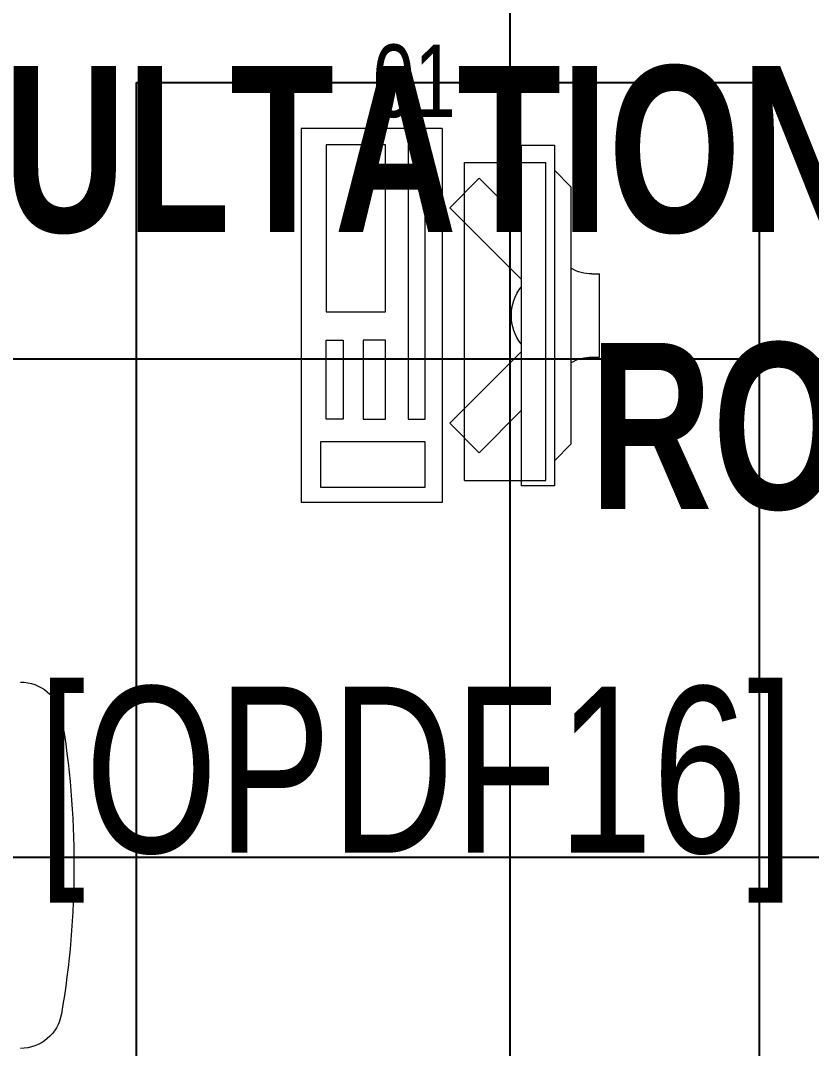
# Model space of a CAD drawing. Extents: x -12260 to 57327, y -29287 to 19916.
# Drawn here: x 20986 to 21939, y -5841 to -4603 of the extents above; entities that cross this region are included whole.
import ezdxf

# ---------------------------------------------------------------- set-up
doc = ezdxf.new("R2010")
doc.units = 0
doc.header["$LTSCALE"] = 0.25
doc.linetypes.add('DASHDOT', pattern=[25.4, 12.7, -6.35, 0, -6.35])
for name, color, linetype, lineweight in [('01-First Floor-FUR$0$72_EGR_BASE_TEXT', 252, 'Continuous', 5), ('01-First Floor-FUR$0$72_EGR_EQP_TAG', 142, 'Continuous', 5), ('01-First Floor-FUR$0$LOADING', 253, 'Continuous', 5), ('E-LITE-CLNG-CNDT', 6, 'DASHDOT', 35)]:
    doc.layers.add(name, color=color, linetype=linetype, lineweight=lineweight)
doc.layers.add('01-First Floor-FUR$0$FALSE CEILING', color=251, linetype='Continuous')
doc.styles.add('01-First Floor-FUR$0$X3G_ENTITY_257CFD', font='swisscl.ttf', dxfattribs={"height": 200})
doc.styles.add('01-First Floor-FUR$0$X3G_ENTITY_9EC9', font='swisscl.ttf', dxfattribs={"height": 0.2})
doc.styles.add('01-First Floor-FUR$0$X3G_ENTITY_9F38', font='swisscl.ttf', dxfattribs={"height": 0.2})

# ---------------------------------------------------------------- blocks, each defined once
blk = doc.blocks.new('01-First Floor-FUR$0$GF21018-P')
at = {"color": 0}
for centre, radius, start, end in [((-0.0001, -0.5295), 1.0695, 80.3671, 99.6329), ((-0.1707, 0.4756), 0.05, 99.6329, 180), ((0.1705, 0.4756), 0.05, 0, 80.3671)]:
    blk.add_arc(centre, radius, start, end, dxfattribs=at)
blk = doc.blocks.new('01-First Floor-FUR$0$ITCWLS1-P')
at = {"layer": '01-First Floor-FUR$0$LOADING'}
for p, q in [((-0.17, 0.45), (-0.17, 0)), ((-0.17, 0.45), (0, 0.45)), ((0, 0.45), (0, 0)), ((-0.2651, 0.43, 0), (-0.3051, 0.43, 0)), ((-0.3051, 0.43, 0), (-0.3051, 0.02, 0)), ((-0.2651, 0.43, 0), (-0.2651, 0.02, 0)), ((-0.1496, 0.4305), (-0.1291, 0.4305)), ((-0.1291, 0.4305), (-0.1291, 0.4089)), ((-0.197, 0.4094), (-0.295, 0.4094)), ((-0.295, 0.0264), (-0.295, 0.4094)), ((-0.197, 0.0264), (-0.197, 0.4094)), ((-0.3251, 0.38, 0), (-0.3051, 0.4, 0)), ((-0.3251, 0.38, 0), (-0.3251, 0.07, 0)), ((-0.3503, 0.275), (-0.3596, 0.275)), ((-0.3596, 0.175), (-0.3596, 0.275)), ((-0.3503, 0.175), (-0.3596, 0.175)), ((-0.3251, 0.07, 0), (-0.3051, 0.05, 0)), ((-0.197, 0.0264), (-0.295, 0.0264)), ((-0.3051, 0.02, 0), (-0.2651, 0.02, 0)), ((-0.17, 0), (0, 0))]:
    blk.add_line(p, q, dxfattribs=at)
at = {"layer": '01-First Floor-FUR$0$LOADING', "extrusion": (2.48281e-10, 3.18408e-10, -1)}
for p, q in [((-0.2651, 0.3395), (-0.2144, 0.3902)), ((-0.1791, 0.3548), (-0.2144, 0.3902)), ((-0.2651, 0.2688), (-0.1791, 0.3548))]:
    blk.add_line(p, q, dxfattribs=at)
at = {"layer": '01-First Floor-FUR$0$LOADING', "extrusion": (2.48281e-10, -3.18408e-10, -1)}
for p, q in [((-0.2651, 0.1812), (-0.1791, 0.0952)), ((-0.2651, 0.1105), (-0.2144, 0.0598)), ((-0.1791, 0.0952), (-0.2144, 0.0598))]:
    blk.add_line(p, q, dxfattribs=at)
at = {"layer": '01-First Floor-FUR$0$LOADING'}
for points in [[(-0.1291, 0.4089), (-0.1291, 0.1), (-0.1496, 0.1), (-0.1496, 0.4305)], [(-0.1496, 0.1), (-0.1496, 0.1), (-0.1496, 0.1), (-0.1496, 0.1), (-0.1496, 0.1), (-0.1496, 0.1), (-0.1496, 0.1), (-0.1496, 0.1), (-0.1496, 0.1)], [(-0.1496, 0.1), (-0.1496, 0.1), (-0.1496, 0.1), (-0.1496, 0.1), (-0.1496, 0.1), (-0.1496, 0.1), (-0.1496, 0.1), (-0.1496, 0.1), (-0.1496, 0.1), (-0.1496, 0.1), (-0.1496, 0.1), (-0.1496, 0.1), (-0.1496, 0.1), (-0.1496, 0.1), (-0.1496, 0.1), (-0.1496, 0.1), (-0.1496, 0.1), (-0.1496, 0.1)], [(-0.1496, 0.1), (-0.1496, 0.1), (-0.1496, 0.1), (-0.1496, 0.1), (-0.1496, 0.1), (-0.1496, 0.1), (-0.1496, 0.1), (-0.1496, 0.1), (-0.1496, 0.1), (-0.1496, 0.1)], [(-0.1496, 0.1), (-0.1496, 0.1), (-0.1496, 0.1), (-0.1496, 0.1), (-0.1496, 0.1), (-0.1496, 0.1), (-0.1496, 0.1)], [(-0.1496, 0.1), (-0.1496, 0.1), (-0.1496, 0.1), (-0.1496, 0.1), (-0.1496, 0.1), (-0.1496, 0.1), (-0.1496, 0.1), (-0.1496, 0.1), (-0.1496, 0.1), (-0.1496, 0.1)], [(-0.1496, 0.1), (-0.1496, 0.1), (-0.1496, 0.1), (-0.1496, 0.1), (-0.1496, 0.1), (-0.1496, 0.1), (-0.1496, 0.1), (-0.1496, 0.1), (-0.1496, 0.1), (-0.1496, 0.1), (-0.1496, 0.1), (-0.1496, 0.1), (-0.1496, 0.1), (-0.1496, 0.1), (-0.1496, 0.1)], [(-0.1496, 0.1), (-0.1496, 0.1), (-0.1496, 0.1), (-0.1496, 0.1), (-0.1496, 0.1), (-0.1496, 0.1), (-0.1496, 0.1), (-0.1496, 0.1), (-0.1496, 0.1), (-0.1496, 0.1)], [(-0.1496, 0.1), (-0.1496, 0.1), (-0.1496, 0.1), (-0.1496, 0.1), (-0.1496, 0.1), (-0.1496, 0.1), (-0.1496, 0.1), (-0.1496, 0.1), (-0.1496, 0.1), (-0.1496, 0.1)], [(-0.1496, 0.1), (-0.1496, 0.1), (-0.1496, 0.1), (-0.1496, 0.1), (-0.1496, 0.1), (-0.1496, 0.1), (-0.1496, 0.1), (-0.1496, 0.1), (-0.1496, 0.1), (-0.1496, 0.1), (-0.1496, 0.1), (-0.1496, 0.1), (-0.1496, 0.1), (-0.1496, 0.1), (-0.1496, 0.1), (-0.1496, 0.1), (-0.1496, 0.1), (-0.1496, 0.1), (-0.1496, 0.1), (-0.1496, 0.1), (-0.1496, 0.1), (-0.1496, 0.1), (-0.1496, 0.1), (-0.1496, 0.1), (-0.1496, 0.1), (-0.1496, 0.1), (-0.1496, 0.1), (-0.1496, 0.1), (-0.1496, 0.1), (-0.1496, 0.1), (-0.1496, 0.1), (-0.1496, 0.1), (-0.1496, 0.1), (-0.1496, 0.1), (-0.1496, 0.1), (-0.1496, 0.1), (-0.1496, 0.1), (-0.1496, 0.1), (-0.1496, 0.1), (-0.1496, 0.1), (-0.1496, 0.1), (-0.1496, 0.1), (-0.1496, 0.1), (-0.1496, 0.1), (-0.1496, 0.1), (-0.1496, 0.1), (-0.1496, 0.1), (-0.1496, 0.1), (-0.1496, 0.1), (-0.1496, 0.1), (-0.1496, 0.1), (-0.1496, 0.1), (-0.1496, 0.1), (-0.1496, 0.1)], [(-0.1496, 0.1), (-0.1496, 0.1), (-0.1496, 0.1), (-0.1496, 0.1), (-0.1496, 0.1), (-0.1496, 0.1), (-0.1496, 0.1), (-0.1496, 0.1), (-0.1496, 0.1), (-0.1496, 0.1), (-0.1496, 0.1), (-0.1496, 0.1), (-0.1496, 0.1), (-0.1496, 0.1), (-0.1496, 0.1), (-0.1496, 0.1), (-0.1496, 0.1), (-0.1496, 0.1), (-0.1496, 0.1), (-0.1496, 0.1), (-0.1496, 0.1), (-0.1496, 0.1), (-0.1496, 0.1), (-0.1496, 0.1), (-0.1496, 0.1), (-0.1496, 0.1), (-0.1496, 0.1), (-0.1496, 0.1), (-0.1496, 0.1), (-0.1496, 0.1), (-0.1496, 0.1), (-0.1496, 0.1), (-0.1496, 0.1), (-0.1496, 0.1), (-0.1496, 0.1), (-0.1496, 0.1), (-0.1496, 0.1), (-0.1496, 0.1), (-0.1496, 0.1), (-0.1496, 0.1), (-0.1496, 0.1), (-0.1496, 0.1), (-0.1496, 0.1), (-0.1496, 0.1), (-0.1496, 0.1), (-0.1496, 0.1), (-0.1496, 0.1), (-0.1496, 0.1), (-0.1496, 0.1), (-0.1496, 0.1), (-0.1496, 0.1), (-0.1496, 0.1), (-0.1496, 0.1), (-0.1496, 0.1), (-0.1496, 0.1), (-0.1496, 0.1), (-0.1496, 0.1), (-0.1496, 0.1), (-0.1496, 0.1), (-0.1496, 0.1), (-0.1496, 0.1), (-0.1496, 0.1), (-0.1496, 0.1), (-0.1496, 0.1), (-0.1496, 0.1), (-0.1496, 0.1), (-0.1496, 0.1), (-0.1496, 0.1), (-0.1496, 0.1), (-0.1496, 0.1), (-0.1496, 0.1), (-0.1496, 0.1), (-0.1496, 0.1), (-0.1496, 0.1), (-0.1496, 0.1), (-0.1496, 0.1), (-0.1496, 0.1), (-0.1496, 0.1), (-0.1496, 0.1), (-0.1496, 0.1), (-0.1496, 0.1), (-0.1496, 0.1), (-0.1496, 0.1), (-0.1496, 0.1), (-0.1496, 0.1), (-0.1496, 0.1), (-0.1496, 0.1), (-0.1496, 0.1), (-0.1496, 0.1)], [(-0.1496, 0.1), (-0.1496, 0.1), (-0.1496, 0.1), (-0.1496, 0.1), (-0.1496, 0.1), (-0.1496, 0.1), (-0.1496, 0.1), (-0.1496, 0.1), (-0.1496, 0.1), (-0.1496, 0.1), (-0.1496, 0.1), (-0.1496, 0.1)], [(-0.1496, 0.1), (-0.1496, 0.1), (-0.1496, 0.1), (-0.1496, 0.1), (-0.1496, 0.1), (-0.1496, 0.1), (-0.1496, 0.1)], [(-0.1496, 0.1), (-0.1496, 0.1), (-0.1496, 0.1), (-0.1496, 0.1), (-0.1496, 0.1), (-0.1496, 0.1), (-0.1496, 0.1), (-0.1496, 0.1), (-0.1496, 0.1), (-0.1496, 0.1), (-0.1496, 0.1), (-0.1496, 0.1), (-0.1496, 0.1), (-0.1496, 0.1), (-0.1496, 0.1), (-0.1496, 0.1), (-0.1496, 0.1)], [(-0.1496, 0.1), (-0.1496, 0.1), (-0.1496, 0.1), (-0.1496, 0.1), (-0.1496, 0.1), (-0.1496, 0.1), (-0.1496, 0.1), (-0.1496, 0.1), (-0.1496, 0.1), (-0.1496, 0.1), (-0.1496, 0.1), (-0.1496, 0.1), (-0.1496, 0.1), (-0.1496, 0.1), (-0.1496, 0.1), (-0.1496, 0.1), (-0.1496, 0.1), (-0.1496, 0.1), (-0.1496, 0.1), (-0.1496, 0.1), (-0.1496, 0.1), (-0.1496, 0.1), (-0.1496, 0.1), (-0.1496, 0.1), (-0.1496, 0.1), (-0.1496, 0.1), (-0.1496, 0.1), (-0.1496, 0.1), (-0.1496, 0.1), (-0.1496, 0.1), (-0.1496, 0.1), (-0.1496, 0.1), (-0.1496, 0.1), (-0.1496, 0.1), (-0.1496, 0.1), (-0.1496, 0.1), (-0.1496, 0.1), (-0.1496, 0.1), (-0.1496, 0.1), (-0.1496, 0.1), (-0.1496, 0.1), (-0.1496, 0.1), (-0.1496, 0.1), (-0.1496, 0.1), (-0.1496, 0.1), (-0.1496, 0.1), (-0.1496, 0.1), (-0.1496, 0.1), (-0.1496, 0.1), (-0.1496, 0.1), (-0.1496, 0.1), (-0.1496, 0.1), (-0.1496, 0.1), (-0.1496, 0.1), (-0.1496, 0.1), (-0.1496, 0.1), (-0.1496, 0.1), (-0.1496, 0.1), (-0.1496, 0.1), (-0.1496, 0.1), (-0.1496, 0.1), (-0.1496, 0.1), (-0.1496, 0.1), (-0.1496, 0.1), (-0.1496, 0.1), (-0.1496, 0.1), (-0.1496, 0.1), (-0.1496, 0.1), (-0.1496, 0.1), (-0.1496, 0.1), (-0.1496, 0.1), (-0.1496, 0.1), (-0.1496, 0.1), (-0.1496, 0.1), (-0.1496, 0.1), (-0.1496, 0.1), (-0.1496, 0.1), (-0.1496, 0.1), (-0.1496, 0.1), (-0.1496, 0.1), (-0.1496, 0.1), (-0.1496, 0.1), (-0.1496, 0.1), (-0.1496, 0.1), (-0.1496, 0.1), (-0.1496, 0.1), (-0.1496, 0.1), (-0.1496, 0.1), (-0.1496, 0.1), (-0.1496, 0.1), (-0.1496, 0.1), (-0.1496, 0.1), (-0.1496, 0.1), (-0.1496, 0.1), (-0.1496, 0.1), (-0.1496, 0.1), (-0.1496, 0.1), (-0.1496, 0.1), (-0.1496, 0.1), (-0.1496, 0.1), (-0.1496, 0.1), (-0.1496, 0.1), (-0.1496, 0.1), (-0.1496, 0.1), (-0.1496, 0.1), (-0.1496, 0.1), (-0.1496, 0.1), (-0.1496, 0.1), (-0.1496, 0.1), (-0.1496, 0.1), (-0.1496, 0.1)], [(-0.1496, 0.1), (-0.1496, 0.1), (-0.1496, 0.1), (-0.1496, 0.1), (-0.1496, 0.1), (-0.1496, 0.1), (-0.1496, 0.1), (-0.1496, 0.1)]]:
    blk.add_lwpolyline(points, dxfattribs=at)
for points in [[(-0.1019, 0.4305), (-0.0304, 0.4305), (-0.0304, 0.2294), (-0.1019, 0.2294)], [(-0.1019, 0.1954), (-0.0747, 0.1954), (-0.0747, 0.1), (-0.1019, 0.1)], [(-0.0304, 0.1954), (-0.0508, 0.1954), (-0.0508, 0.1), (-0.0304, 0.1)], [(-0.1496, 0.1), (-0.1496, 0.1), (-0.1496, 0.1), (-0.1496, 0.1), (-0.1496, 0.1), (-0.1496, 0.1), (-0.1496, 0.1), (-0.1496, 0.1), (-0.1496, 0.1), (-0.1496, 0.1), (-0.1496, 0.1), (-0.1496, 0.1), (-0.1496, 0.1), (-0.1496, 0.1), (-0.1496, 0.1), (-0.1496, 0.1), (-0.1496, 0.1), (-0.1496, 0.1), (-0.1496, 0.1), (-0.1496, 0.1), (-0.1496, 0.1), (-0.1496, 0.1), (-0.1496, 0.1), (-0.1496, 0.1), (-0.1496, 0.1), (-0.1496, 0.1), (-0.1496, 0.1), (-0.1496, 0.1), (-0.1496, 0.1), (-0.1496, 0.1), (-0.1496, 0.1), (-0.1496, 0.1), (-0.1496, 0.1), (-0.1496, 0.1), (-0.1496, 0.1), (-0.1496, 0.1), (-0.1496, 0.1), (-0.1496, 0.1), (-0.1496, 0.1), (-0.1496, 0.1), (-0.1496, 0.1), (-0.1496, 0.1), (-0.1496, 0.1), (-0.1496, 0.1), (-0.1496, 0.1), (-0.1496, 0.1), (-0.1496, 0.1), (-0.1496, 0.1), (-0.1496, 0.1), (-0.1496, 0.1), (-0.1496, 0.1), (-0.1496, 0.1), (-0.1496, 0.1), (-0.1496, 0.1), (-0.1496, 0.1), (-0.1496, 0.1), (-0.1496, 0.1), (-0.1496, 0.1), (-0.1496, 0.1), (-0.1496, 0.1), (-0.1496, 0.1), (-0.1496, 0.1), (-0.1496, 0.1), (-0.1496, 0.1), (-0.1496, 0.1), (-0.1496, 0.1), (-0.1496, 0.1), (-0.1496, 0.1), (-0.1496, 0.1), (-0.1496, 0.1), (-0.1496, 0.1), (-0.1496, 0.1), (-0.1496, 0.1), (-0.1496, 0.1), (-0.1496, 0.1), (-0.1496, 0.1), (-0.1496, 0.1), (-0.1496, 0.1), (-0.1496, 0.1), (-0.1496, 0.1), (-0.1496, 0.1), (-0.1496, 0.1), (-0.1496, 0.1), (-0.1496, 0.1), (-0.1496, 0.1), (-0.1496, 0.1), (-0.1496, 0.1), (-0.1496, 0.1), (-0.1496, 0.1), (-0.1496, 0.1), (-0.1496, 0.1), (-0.1496, 0.1), (-0.1496, 0.1), (-0.1496, 0.1), (-0.1496, 0.1), (-0.1496, 0.1), (-0.1496, 0.1), (-0.1496, 0.1), (-0.1496, 0.1), (-0.1496, 0.1), (-0.1496, 0.1), (-0.1496, 0.1), (-0.1496, 0.1), (-0.1496, 0.1), (-0.1496, 0.1), (-0.1496, 0.1), (-0.1496, 0.1), (-0.1496, 0.1), (-0.1496, 0.1), (-0.1496, 0.1), (-0.1496, 0.1), (-0.1496, 0.1), (-0.1496, 0.1), (-0.1496, 0.1), (-0.1496, 0.1), (-0.1496, 0.1), (-0.1496, 0.1), (-0.1496, 0.1), (-0.1496, 0.1), (-0.1496, 0.1), (-0.1496, 0.1), (-0.1496, 0.1), (-0.1496, 0.1), (-0.1496, 0.1), (-0.1496, 0.1), (-0.1496, 0.1), (-0.1496, 0.1), (-0.1496, 0.1), (-0.1496, 0.1), (-0.1496, 0.1), (-0.1496, 0.1), (-0.1496, 0.1), (-0.1496, 0.1), (-0.1496, 0.1), (-0.1496, 0.1), (-0.1496, 0.1), (-0.1496, 0.1), (-0.1496, 0.1), (-0.1496, 0.1), (-0.1496, 0.1), (-0.1496, 0.1), (-0.1496, 0.1), (-0.1496, 0.1), (-0.1496, 0.1), (-0.1496, 0.1), (-0.1496, 0.1), (-0.1496, 0.1), (-0.1496, 0.1), (-0.1496, 0.1), (-0.1496, 0.1), (-0.1496, 0.1), (-0.1496, 0.1), (-0.1496, 0.1), (-0.1496, 0.1), (-0.1496, 0.1), (-0.1496, 0.1), (-0.1496, 0.1), (-0.1496, 0.1), (-0.1496, 0.1), (-0.1496, 0.1), (-0.1496, 0.1), (-0.1496, 0.1), (-0.1496, 0.1), (-0.1496, 0.1), (-0.1496, 0.1), (-0.1496, 0.1), (-0.1496, 0.1), (-0.1496, 0.1), (-0.1496, 0.1), (-0.1496, 0.1), (-0.1496, 0.1), (-0.1496, 0.1), (-0.1496, 0.1), (-0.1496, 0.1), (-0.1496, 0.1), (-0.1496, 0.1), (-0.1496, 0.1), (-0.1496, 0.1), (-0.1496, 0.1), (-0.1496, 0.1), (-0.1496, 0.1), (-0.1496, 0.1), (-0.1496, 0.1), (-0.1496, 0.1), (-0.1496, 0.1), (-0.1496, 0.1), (-0.1496, 0.1), (-0.1496, 0.1), (-0.1496, 0.1), (-0.1496, 0.1), (-0.1496, 0.1), (-0.1496, 0.1), (-0.1496, 0.1), (-0.1496, 0.1), (-0.1496, 0.1), (-0.1496, 0.1), (-0.1496, 0.1), (-0.1496, 0.1), (-0.1496, 0.1), (-0.1496, 0.1), (-0.1496, 0.1), (-0.1496, 0.1), (-0.1496, 0.1), (-0.1496, 0.1), (-0.1496, 0.1), (-0.1496, 0.1), (-0.1496, 0.1), (-0.1496, 0.1), (-0.1496, 0.1), (-0.1496, 0.1), (-0.1496, 0.1), (-0.1496, 0.1), (-0.1496, 0.1), (-0.1496, 0.1), (-0.1496, 0.1), (-0.1496, 0.1), (-0.1496, 0.1), (-0.1496, 0.1), (-0.1496, 0.1), (-0.1496, 0.1), (-0.1496, 0.1), (-0.1496, 0.1), (-0.1496, 0.1), (-0.1496, 0.1), (-0.1496, 0.1), (-0.1496, 0.1), (-0.1496, 0.1), (-0.1496, 0.1), (-0.1496, 0.1), (-0.1496, 0.1), (-0.1496, 0.1), (-0.1496, 0.1), (-0.1496, 0.1), (-0.1496, 0.1), (-0.1496, 0.1), (-0.1496, 0.1), (-0.1496, 0.1), (-0.1496, 0.1), (-0.1496, 0.1), (-0.1496, 0.1), (-0.1496, 0.1), (-0.1496, 0.1), (-0.1496, 0.1), (-0.1496, 0.1), (-0.1496, 0.1), (-0.1496, 0.1), (-0.1496, 0.1), (-0.1496, 0.1), (-0.1496, 0.1), (-0.1496, 0.1), (-0.1496, 0.1), (-0.1496, 0.1), (-0.1496, 0.1), (-0.1496, 0.1), (-0.1496, 0.1), (-0.1496, 0.1), (-0.1496, 0.1), (-0.1496, 0.1), (-0.1496, 0.1), (-0.1496, 0.1), (-0.1496, 0.1), (-0.1496, 0.1), (-0.1496, 0.1), (-0.1496, 0.1), (-0.1496, 0.1), (-0.1496, 0.1), (-0.1496, 0.1), (-0.1496, 0.1), (-0.1496, 0.1), (-0.1496, 0.1), (-0.1496, 0.1), (-0.1496, 0.1), (-0.1496, 0.1), (-0.1496, 0.1), (-0.1496, 0.1), (-0.1496, 0.1), (-0.1496, 0.1)], [(-0.1496, 0.1), (-0.1496, 0.1), (-0.1496, 0.1), (-0.1496, 0.1), (-0.1496, 0.1), (-0.1496, 0.1), (-0.1496, 0.1), (-0.1496, 0.1), (-0.1496, 0.1), (-0.1496, 0.1), (-0.1496, 0.1), (-0.1496, 0.1), (-0.1496, 0.1), (-0.1496, 0.1), (-0.1496, 0.1), (-0.1496, 0.1), (-0.1496, 0.1), (-0.1496, 0.1), (-0.1496, 0.1), (-0.1496, 0.1), (-0.1496, 0.1), (-0.1496, 0.1), (-0.1496, 0.1), (-0.1496, 0.1), (-0.1496, 0.1), (-0.1496, 0.1), (-0.1496, 0.1), (-0.1496, 0.1), (-0.1496, 0.1), (-0.1496, 0.1), (-0.1496, 0.1), (-0.1496, 0.1), (-0.1496, 0.1), (-0.1496, 0.1), (-0.1496, 0.1), (-0.1496, 0.1), (-0.1496, 0.1), (-0.1496, 0.1), (-0.1496, 0.1), (-0.1496, 0.1), (-0.1496, 0.1), (-0.1496, 0.1), (-0.1496, 0.1), (-0.1496, 0.1), (-0.1496, 0.1), (-0.1496, 0.1), (-0.1496, 0.1), (-0.1496, 0.1), (-0.1496, 0.1), (-0.1496, 0.1), (-0.1496, 0.1), (-0.1496, 0.1), (-0.1496, 0.1), (-0.1496, 0.1), (-0.1496, 0.1), (-0.1496, 0.1), (-0.1496, 0.1), (-0.1496, 0.1), (-0.1496, 0.1), (-0.1496, 0.1), (-0.1496, 0.1), (-0.1496, 0.1), (-0.1496, 0.1), (-0.1496, 0.1), (-0.1496, 0.1), (-0.1496, 0.1), (-0.1496, 0.1), (-0.1496, 0.1), (-0.1496, 0.1), (-0.1496, 0.1), (-0.1496, 0.1), (-0.1496, 0.1), (-0.1496, 0.1), (-0.1496, 0.1), (-0.1496, 0.1), (-0.1496, 0.1), (-0.1496, 0.1), (-0.1496, 0.1), (-0.1496, 0.1), (-0.1496, 0.1), (-0.1496, 0.1), (-0.1496, 0.1), (-0.1496, 0.1), (-0.1496, 0.1), (-0.1496, 0.1), (-0.1496, 0.1), (-0.1496, 0.1), (-0.1496, 0.1), (-0.1496, 0.1), (-0.1496, 0.1), (-0.1496, 0.1), (-0.1496, 0.1), (-0.1496, 0.1), (-0.1496, 0.1), (-0.1496, 0.1), (-0.1496, 0.1), (-0.1496, 0.1), (-0.1496, 0.1), (-0.1496, 0.1), (-0.1496, 0.1), (-0.1496, 0.1), (-0.1496, 0.1), (-0.1496, 0.1), (-0.1496, 0.1), (-0.1496, 0.1), (-0.1496, 0.1), (-0.1496, 0.1), (-0.1496, 0.1), (-0.1496, 0.1), (-0.1496, 0.1), (-0.1496, 0.1), (-0.1496, 0.1), (-0.1496, 0.1), (-0.1496, 0.1), (-0.1496, 0.1), (-0.1496, 0.1), (-0.1496, 0.1), (-0.1496, 0.1), (-0.1496, 0.1), (-0.1496, 0.1), (-0.1496, 0.1), (-0.1496, 0.1), (-0.1496, 0.1), (-0.1496, 0.1), (-0.1496, 0.1), (-0.1496, 0.1), (-0.1496, 0.1), (-0.1496, 0.1), (-0.1496, 0.1), (-0.1496, 0.1), (-0.1496, 0.1), (-0.1496, 0.1), (-0.1496, 0.1), (-0.1496, 0.1), (-0.1496, 0.1), (-0.1496, 0.1), (-0.1496, 0.1), (-0.1496, 0.1), (-0.1496, 0.1), (-0.1496, 0.1), (-0.1496, 0.1), (-0.1496, 0.1), (-0.1496, 0.1), (-0.1496, 0.1), (-0.1496, 0.1), (-0.1496, 0.1), (-0.1496, 0.1), (-0.1496, 0.1), (-0.1496, 0.1), (-0.1496, 0.1), (-0.1496, 0.1), (-0.1496, 0.1), (-0.1496, 0.1), (-0.1496, 0.1), (-0.1496, 0.1), (-0.1496, 0.1), (-0.1496, 0.1), (-0.1496, 0.1), (-0.1496, 0.1), (-0.1496, 0.1), (-0.1496, 0.1), (-0.1496, 0.1), (-0.1496, 0.1), (-0.1496, 0.1), (-0.1496, 0.1), (-0.1496, 0.1), (-0.1496, 0.1), (-0.1496, 0.1), (-0.1496, 0.1), (-0.1496, 0.1), (-0.1496, 0.1), (-0.1496, 0.1), (-0.1496, 0.1), (-0.1496, 0.1), (-0.1496, 0.1), (-0.1496, 0.1), (-0.1496, 0.1), (-0.1496, 0.1), (-0.1496, 0.1), (-0.1496, 0.1), (-0.1496, 0.1), (-0.1496, 0.1), (-0.1496, 0.1), (-0.1496, 0.1), (-0.1496, 0.1), (-0.1496, 0.1), (-0.1496, 0.1), (-0.1496, 0.1), (-0.1496, 0.1), (-0.1496, 0.1), (-0.1496, 0.1), (-0.1496, 0.1), (-0.1496, 0.1), (-0.1496, 0.1), (-0.1496, 0.1), (-0.1496, 0.1), (-0.1496, 0.1), (-0.1496, 0.1), (-0.1496, 0.1), (-0.1496, 0.1), (-0.1496, 0.1), (-0.1496, 0.1), (-0.1496, 0.1), (-0.1496, 0.1), (-0.1496, 0.1), (-0.1496, 0.1), (-0.1496, 0.1), (-0.1496, 0.1), (-0.1496, 0.1), (-0.1496, 0.1), (-0.1496, 0.1), (-0.1496, 0.1), (-0.1496, 0.1), (-0.1496, 0.1)], [(-0.1496, 0.1), (-0.1496, 0.1), (-0.1496, 0.1), (-0.1496, 0.1), (-0.1496, 0.1), (-0.1496, 0.1), (-0.1496, 0.1), (-0.1496, 0.1), (-0.1496, 0.1), (-0.1496, 0.1), (-0.1496, 0.1), (-0.1496, 0.1), (-0.1496, 0.1), (-0.1496, 0.1), (-0.1496, 0.1), (-0.1496, 0.1), (-0.1496, 0.1), (-0.1496, 0.1), (-0.1496, 0.1), (-0.1496, 0.1), (-0.1496, 0.1), (-0.1496, 0.1), (-0.1496, 0.1), (-0.1496, 0.1), (-0.1496, 0.1), (-0.1496, 0.1), (-0.1496, 0.1), (-0.1496, 0.1), (-0.1496, 0.1), (-0.1496, 0.1), (-0.1496, 0.1), (-0.1496, 0.1), (-0.1496, 0.1), (-0.1496, 0.1), (-0.1496, 0.1), (-0.1496, 0.1), (-0.1496, 0.1), (-0.1496, 0.1), (-0.1496, 0.1), (-0.1496, 0.1), (-0.1496, 0.1), (-0.1496, 0.1), (-0.1496, 0.1), (-0.1496, 0.1), (-0.1496, 0.1), (-0.1496, 0.1), (-0.1496, 0.1), (-0.1496, 0.1), (-0.1496, 0.1), (-0.1496, 0.1), (-0.1496, 0.1), (-0.1496, 0.1), (-0.1496, 0.1), (-0.1496, 0.1), (-0.1496, 0.1), (-0.1496, 0.1), (-0.1496, 0.1), (-0.1496, 0.1), (-0.1496, 0.1), (-0.1496, 0.1), (-0.1496, 0.1), (-0.1496, 0.1), (-0.1496, 0.1), (-0.1496, 0.1), (-0.1496, 0.1), (-0.1496, 0.1), (-0.1496, 0.1), (-0.1496, 0.1), (-0.1496, 0.1), (-0.1496, 0.1), (-0.1496, 0.1), (-0.1496, 0.1), (-0.1496, 0.1), (-0.1496, 0.1), (-0.1496, 0.1), (-0.1496, 0.1), (-0.1496, 0.1), (-0.1496, 0.1), (-0.1496, 0.1), (-0.1496, 0.1), (-0.1496, 0.1), (-0.1496, 0.1), (-0.1496, 0.1), (-0.1496, 0.1), (-0.1496, 0.1), (-0.1496, 0.1), (-0.1496, 0.1), (-0.1496, 0.1), (-0.1496, 0.1), (-0.1496, 0.1), (-0.1496, 0.1), (-0.1496, 0.1), (-0.1496, 0.1), (-0.1496, 0.1), (-0.1496, 0.1), (-0.1496, 0.1), (-0.1496, 0.1), (-0.1496, 0.1), (-0.1496, 0.1), (-0.1496, 0.1), (-0.1496, 0.1), (-0.1496, 0.1), (-0.1496, 0.1), (-0.1496, 0.1), (-0.1496, 0.1), (-0.1496, 0.1), (-0.1496, 0.1), (-0.1496, 0.1), (-0.1496, 0.1), (-0.1496, 0.1), (-0.1496, 0.1), (-0.1496, 0.1), (-0.1496, 0.1), (-0.1496, 0.1), (-0.1496, 0.1), (-0.1496, 0.1), (-0.1496, 0.1), (-0.1496, 0.1), (-0.1496, 0.1), (-0.1496, 0.1), (-0.1496, 0.1), (-0.1496, 0.1), (-0.1496, 0.1), (-0.1496, 0.1), (-0.1496, 0.1), (-0.1496, 0.1), (-0.1496, 0.1), (-0.1496, 0.1), (-0.1496, 0.1), (-0.1496, 0.1), (-0.1496, 0.1), (-0.1496, 0.1), (-0.1496, 0.1), (-0.1496, 0.1), (-0.1496, 0.1), (-0.1496, 0.1), (-0.1496, 0.1), (-0.1496, 0.1), (-0.1496, 0.1), (-0.1496, 0.1), (-0.1496, 0.1), (-0.1496, 0.1), (-0.1496, 0.1), (-0.1496, 0.1), (-0.1496, 0.1), (-0.1496, 0.1), (-0.1496, 0.1), (-0.1496, 0.1), (-0.1496, 0.1), (-0.1496, 0.1), (-0.1496, 0.1), (-0.1496, 0.1), (-0.1496, 0.1), (-0.1496, 0.1), (-0.1496, 0.1), (-0.1496, 0.1), (-0.1496, 0.1), (-0.1496, 0.1), (-0.1496, 0.1), (-0.1496, 0.1), (-0.1496, 0.1), (-0.1496, 0.1), (-0.1496, 0.1), (-0.1496, 0.1), (-0.1496, 0.1), (-0.1496, 0.1), (-0.1496, 0.1), (-0.1496, 0.1), (-0.1496, 0.1), (-0.1496, 0.1), (-0.1496, 0.1), (-0.1496, 0.1), (-0.1496, 0.1), (-0.1496, 0.1), (-0.1496, 0.1), (-0.1496, 0.1), (-0.1496, 0.1), (-0.1496, 0.1), (-0.1496, 0.1), (-0.1496, 0.1), (-0.1496, 0.1), (-0.1496, 0.1), (-0.1496, 0.1), (-0.1496, 0.1), (-0.1496, 0.1), (-0.1496, 0.1), (-0.1496, 0.1), (-0.1496, 0.1), (-0.1496, 0.1), (-0.1496, 0.1), (-0.1496, 0.1), (-0.1496, 0.1), (-0.1496, 0.1), (-0.1496, 0.1), (-0.1496, 0.1), (-0.1496, 0.1), (-0.1496, 0.1), (-0.1496, 0.1), (-0.1496, 0.1), (-0.1496, 0.1), (-0.1496, 0.1), (-0.1496, 0.1), (-0.1496, 0.1), (-0.1496, 0.1), (-0.1496, 0.1), (-0.1496, 0.1), (-0.1496, 0.1), (-0.1496, 0.1), (-0.1496, 0.1), (-0.1496, 0.1), (-0.1496, 0.1), (-0.1496, 0.1), (-0.1496, 0.1), (-0.1496, 0.1), (-0.1496, 0.1), (-0.1496, 0.1), (-0.1496, 0.1), (-0.1496, 0.1), (-0.1496, 0.1)], [(-0.1496, 0.0727), (-0.0236, 0.0727), (-0.0236, 0.0182), (-0.1496, 0.0182)]]:
    blk.add_lwpolyline(points, close=True, dxfattribs=at)
for centre, radius, start, end in [((-0.3503, 0.325), 0.05, 270, 300.3093), ((-0.3089, 0.225), 0.0556, 321.9431, 38.0569), ((-0.3503, 0.125), 0.05, 59.6907, 90)]:
    blk.add_arc(centre, radius, start, end, dxfattribs=at)
blk = doc.blocks.new('01-First Floor-FUR')
at = {"layer": '01-First Floor-FUR$0$FALSE CEILING', "linetype": 'Continuous'}
for p, q in [((21576, -6810), (21576, -2810)), ((20376, -5010), (23876, -5010)), ((20376, -5610), (23876, -5610))]:
    blk.add_line(p, q, dxfattribs=at)
at = {"layer": '01-First Floor-FUR$0$FALSE CEILING', "elevation": -0.1}
blk.add_lwpolyline([(21126, -4677.5), (21876, -4677.5), (21876, -6177.5), (21126, -6177.5)], close=True, dxfattribs=at)
at = {"layer": '01-First Floor-FUR$0$LOADING', "elevation": -0.1}
blk.add_lwpolyline([(21126, -4677.5), (21876, -4677.5), (21876, -6177.5), (21126, -6177.5)], close=True, dxfattribs=at)
at = {"layer": '01-First Floor-FUR$0$LOADING', "extrusion": (-8.01373e-06, 1.9399e-16, 1), "xscale": -1000.000000000011, "yscale": 1000.000000000011, "zscale": 1000.000000000011}
blk.add_blockref('01-First Floor-FUR$0$ITCWLS1-P', (21324.1, -5182.9, -0.3), dxfattribs=at)
at = {"layer": '01-First Floor-FUR$0$LOADING', "extrusion": (-7.77426e-06, -2.24021e-05, 1), "xscale": -1000, "yscale": 1000, "zscale": 1000, "rotation": 270.0014107550521}
blk.add_blockref('01-First Floor-FUR$0$GF21018-P', (20510.6, -5619.8, -0.2), dxfattribs=at)
at = {"layer": '01-First Floor-FUR$0$72_EGR_BASE_TEXT', "insert": (21990.5, -4324.1, 0), "char_height": 200, "width": 3714.666, "attachment_point": 2, "style": '01-First Floor-FUR$0$X3G_ENTITY_9EC9'}
blk.add_mtext('{\\fSwis721 LtCn BT|b1|i0|c0|p34;OBSTETRICS AND GYNAECOLOGY CONSULTATION / EXAMINATION ROOM}', dxfattribs=at)
at = {"layer": '01-First Floor-FUR$0$72_EGR_BASE_TEXT', "insert": (21462.7, -5404.8, 0), "char_height": 200, "attachment_point": 2, "style": '01-First Floor-FUR$0$X3G_ENTITY_9F38'}
blk.add_mtext('[OPDF16]', dxfattribs=at)
at = {"layer": '01-First Floor-FUR$0$72_EGR_EQP_TAG', "insert": (21460.6, -4631.6, -0.1), "char_height": 87.47, "attachment_point": 2, "style": '01-First Floor-FUR$0$X3G_ENTITY_257CFD'}
blk.add_mtext('01', dxfattribs=at)

msp = doc.modelspace()

# ---------------------------------------------------------------- block references
at = {"layer": 'E-LITE-CLNG-CNDT'}
msp.add_blockref('01-First Floor-FUR', (0, 0), dxfattribs=at)

doc.saveas('drawing.dxf')
